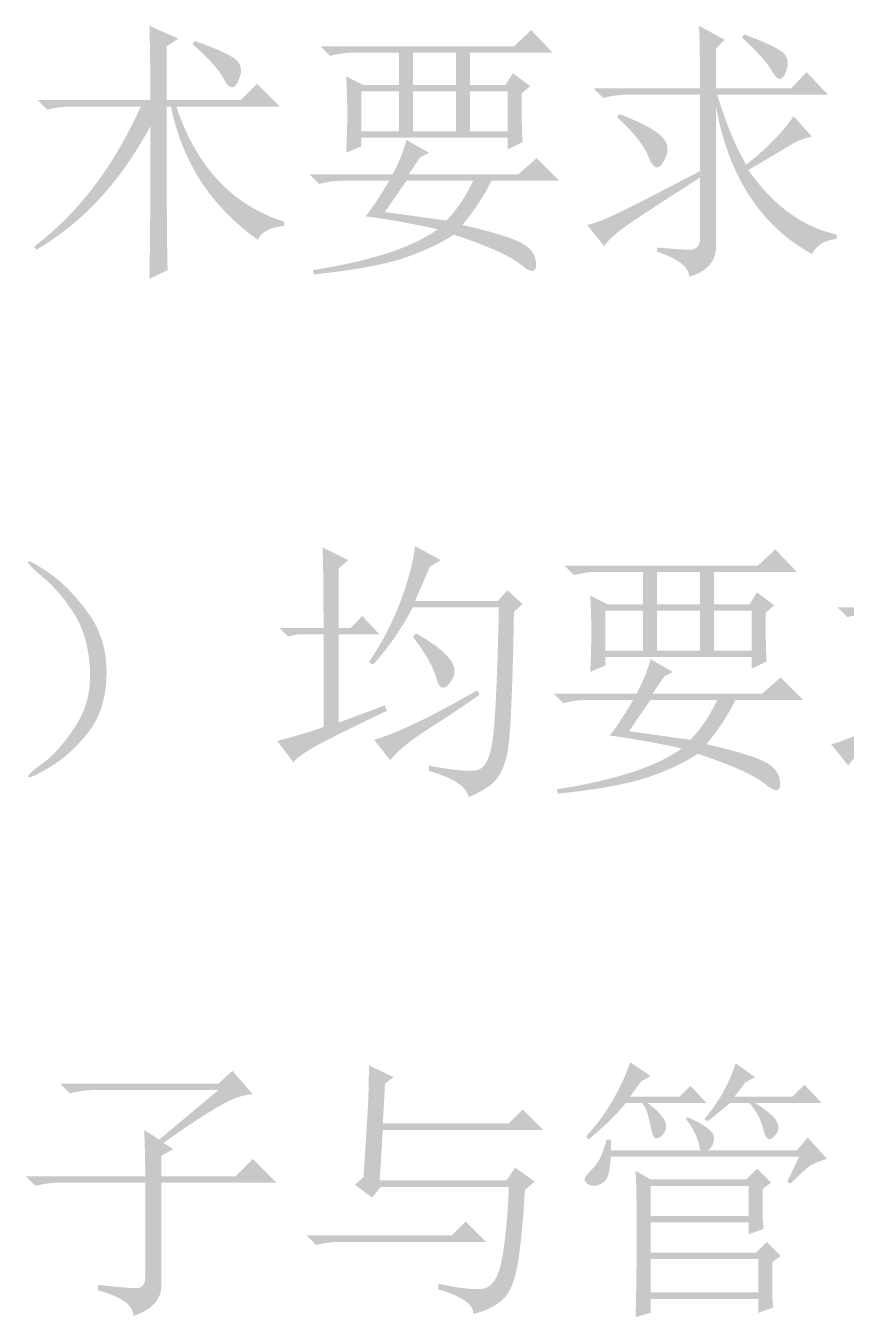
# Model space of a CAD drawing. Header units: millimetres. Extents: x 0 to 841, y 0 to 1189.
# Drawn here: x 534.25 to 558, y 178.67 to 216.04 of the extents above; entities that cross this region are included whole.
import ezdxf

# ---------------------------------------------------------------- set-up
doc = ezdxf.new("R2010")
doc.units = ezdxf.units.MM
doc.layers.add('C00-00-00', color=7, linetype='Continuous')

msp = doc.modelspace()

# ---------------------------------------------------------------- hatches: boundary and pattern name
at = {"layer": 'C00-00-00'}
h = msp.add_hatch(color=256, dxfattribs=at)
edge = h.paths.add_edge_path(flags=0)
edge.add_spline(control_points=[(539.074875, 215.509771), (539.074875, 215.509771), (539.137162, 215.603478), (539.137162, 215.603478), (539.676802, 215.416065), (540.055487, 215.250149), (540.273768, 215.104628), (540.491498, 214.959107), (540.538352, 214.746338), (540.413777, 214.466321), (540.289202, 214.186303), (540.148642, 214.191264), (539.9932, 214.482306), (539.837757, 214.772797), (539.531281, 215.115101), (539.074875, 215.509771), (539.074875, 215.509771), (539.074875, 215.509771), (539.074875, 215.509771)], knot_values=[0, 0, 0, 0, 1, 1, 1, 2, 2, 2, 3, 3, 3, 4, 4, 4, 5, 5, 5, 6, 6, 6, 6], degree=3, periodic=1)
edge = h.paths.add_edge_path(flags=0)
edge.add_spline(control_points=[(537.859997, 213.890301), (537.859997, 214.492228), (537.849523, 215.208808), (537.829129, 216.039489), (537.829129, 216.039489), (538.669732, 215.665765), (538.669732, 215.665765), (538.669732, 215.665765), (538.327427, 215.447484), (538.327427, 215.447484), (538.327427, 215.447484), (538.327427, 213.890301), (538.327427, 213.890301), (538.327427, 213.890301), (540.476064, 213.890301), (540.476064, 213.890301), (540.476064, 213.890301), (540.943495, 214.357731), (540.943495, 214.357731), (540.943495, 214.357731), (541.597236, 213.703439), (541.597236, 213.703439), (541.597236, 213.703439), (538.607445, 213.703439), (538.607445, 213.703439), (539.188425, 211.959394), (540.226915, 210.848695), (541.721811, 210.371343), (541.721811, 210.371343), (541.721811, 210.246768), (541.721811, 210.246768), (541.306194, 210.204875), (541.057045, 210.069828), (540.974363, 209.841625), (539.624988, 210.796329), (538.783833, 212.083968), (538.452002, 213.703439), (538.452002, 213.703439), (538.327427, 213.703439), (538.327427, 213.703439), (538.327427, 210.920904), (538.337349, 209.343326), (538.358295, 208.969602), (538.358295, 208.969602), (537.829129, 208.720453), (537.829129, 208.720453), (537.849523, 209.799732), (537.859997, 211.274233), (537.859997, 213.142853), (537.00892, 211.544329), (535.908143, 210.350396), (534.558768, 209.561607), (534.558768, 209.561607), (534.496481, 209.654763), (534.496481, 209.654763), (535.763174, 210.609468), (536.790639, 211.959394), (537.579979, 213.703439), (537.579979, 213.703439), (535.617653, 213.703439), (535.617653, 213.703439), (535.347557, 213.703439), (535.098408, 213.67202), (534.870205, 213.610283), (534.870205, 213.610283), (534.590188, 213.890301), (534.590188, 213.890301), (534.590188, 213.890301), (537.859997, 213.890301), (537.859997, 213.890301)], knot_values=[0, 0, 0, 0, 1, 1, 1, 2, 2, 2, 3, 3, 3, 4, 4, 4, 5, 5, 5, 6, 6, 6, 7, 7, 7, 8, 8, 8, 9, 9, 9, 10, 10, 10, 11, 11, 11, 12, 12, 12, 13, 13, 13, 14, 14, 14, 15, 15, 15, 16, 16, 16, 17, 17, 17, 18, 18, 18, 19, 19, 19, 20, 20, 20, 21, 21, 21, 22, 22, 22, 23, 23, 23, 23], degree=3, periodic=1)
h = msp.add_hatch(color=256, dxfattribs=at)
edge = h.paths.add_edge_path(flags=0)
edge.add_spline(control_points=[(555.045456, 215.79034), (555.501862, 215.623873), (555.844718, 215.473391), (556.072921, 215.338343), (556.301124, 215.203296), (556.363412, 214.995487), (556.259783, 214.71547), (556.156155, 214.435453), (556.026068, 214.429941), (555.870625, 214.700036), (555.715182, 214.970132), (555.41918, 215.301963), (554.983168, 215.696633), (554.983168, 215.696633), (555.045456, 215.79034), (555.045456, 215.79034)], knot_values=[0, 0, 0, 0, 1, 1, 1, 2, 2, 2, 3, 3, 3, 4, 4, 4, 5, 5, 5, 5], degree=3, periodic=1)
edge = h.paths.add_edge_path(flags=0)
edge.add_spline(control_points=[(553.737422, 216.039489), (553.737422, 216.039489), (554.48487, 215.634346), (554.48487, 215.634346), (554.48487, 215.634346), (554.235721, 215.385197), (554.235721, 215.385197), (554.235721, 215.385197), (554.235721, 214.233157), (554.235721, 214.233157), (554.235721, 214.233157), (556.415777, 214.233157), (556.415777, 214.233157), (556.415777, 214.233157), (556.851788, 214.700036), (556.851788, 214.700036), (556.851788, 214.700036), (557.474662, 214.046295), (557.474662, 214.046295), (557.474662, 214.046295), (554.26714, 214.046295), (554.26714, 214.046295), (554.536684, 213.174272), (554.816701, 212.499033), (555.107743, 212.021681), (555.70967, 212.499033), (556.166628, 212.966464), (556.478064, 213.423422), (556.478064, 213.423422), (557.007782, 212.831416), (557.007782, 212.831416), (556.779028, 212.789524), (556.540352, 212.690856), (556.291202, 212.535414), (556.042053, 212.379971), (555.668329, 212.156729), (555.17003, 211.866238), (555.875586, 210.848695), (556.727214, 210.225822), (557.723811, 209.997619), (557.723811, 209.997619), (557.723811, 209.873044), (557.723811, 209.873044), (557.371033, 209.831152), (557.132357, 209.685631), (557.007782, 209.436481), (555.533281, 210.246217), (554.609445, 211.65843), (554.235721, 213.672571), (554.235721, 213.672571), (554.235721, 209.748469), (554.235721, 209.748469), (554.256667, 209.250171), (553.997044, 208.928261), (553.457405, 208.78274), (553.436458, 209.073782), (553.125022, 209.312458), (552.523095, 209.498769), (552.523095, 209.498769), (552.523095, 209.623895), (552.523095, 209.623895), (552.979501, 209.582002), (553.29645, 209.561607), (553.472839, 209.561607), (553.649227, 209.561607), (553.747895, 209.654763), (553.768841, 209.841625), (553.768841, 209.841625), (553.768841, 211.647957), (553.768841, 211.647957), (552.958555, 211.128712), (552.320247, 210.713647), (551.853368, 210.402211), (551.385938, 210.090774), (551.100408, 209.841625), (550.99678, 209.654763), (550.99678, 209.654763), (550.498481, 210.277636), (550.498481, 210.277636), (550.726684, 210.318977), (551.110881, 210.47442), (551.651072, 210.744515), (552.190712, 211.014611), (552.896819, 211.377862), (553.768841, 211.834819), (553.768841, 211.834819), (553.768841, 214.046295), (553.768841, 214.046295), (553.768841, 214.046295), (551.713359, 214.046295), (551.713359, 214.046295), (551.443264, 214.046295), (551.194115, 214.014876), (550.965912, 213.952588), (550.965912, 213.952588), (550.685343, 214.233157), (550.685343, 214.233157), (550.685343, 214.233157), (553.768841, 214.233157), (553.768841, 214.233157), (553.768841, 215.125574), (553.758368, 215.727501), (553.737422, 216.039489), (553.737422, 216.039489), (553.737422, 216.039489), (553.737422, 216.039489)], knot_values=[0, 0, 0, 0, 1, 1, 1, 2, 2, 2, 3, 3, 3, 4, 4, 4, 5, 5, 5, 6, 6, 6, 7, 7, 7, 8, 8, 8, 9, 9, 9, 10, 10, 10, 11, 11, 11, 12, 12, 12, 13, 13, 13, 14, 14, 14, 15, 15, 15, 16, 16, 16, 17, 17, 17, 18, 18, 18, 19, 19, 19, 20, 20, 20, 21, 21, 21, 22, 22, 22, 23, 23, 23, 24, 24, 24, 25, 25, 25, 26, 26, 26, 27, 27, 27, 28, 28, 28, 29, 29, 29, 30, 30, 30, 31, 31, 31, 32, 32, 32, 33, 33, 33, 34, 34, 34, 35, 35, 35, 35], degree=3, periodic=1)
edge = h.paths.add_edge_path(flags=0)
edge.add_spline(control_points=[(551.432791, 213.485709), (552.034718, 213.256954), (552.439861, 213.044185), (552.647669, 212.84685), (552.854926, 212.649515), (552.880833, 212.410839), (552.725391, 212.130822), (552.569397, 211.850253), (552.423876, 211.881121), (552.289379, 212.223977), (552.154332, 212.566833), (551.847856, 212.955991), (551.370504, 213.392002), (551.370504, 213.392002), (551.432791, 213.485709), (551.432791, 213.485709)], knot_values=[0, 0, 0, 0, 1, 1, 1, 2, 2, 2, 3, 3, 3, 4, 4, 4, 5, 5, 5, 5], degree=3, periodic=1)
h = msp.add_hatch(color=256, dxfattribs=at)
edge = h.paths.add_edge_path(flags=0)
edge.add_spline(control_points=[(545.456405, 215.260622), (545.456405, 215.260622), (545.456405, 214.326312), (545.456405, 214.326312), (545.456405, 214.326312), (546.702151, 214.326312), (546.702151, 214.326312), (546.702151, 214.326312), (546.702151, 215.260622), (546.702151, 215.260622), (546.702151, 215.260622), (545.456405, 215.260622), (545.456405, 215.260622)], knot_values=[0, 0, 0, 0, 1, 1, 1, 2, 2, 2, 3, 3, 3, 4, 4, 4, 4], degree=3, periodic=1)
edge = h.paths.add_edge_path(flags=0)
edge.add_spline(control_points=[(543.961509, 214.13945), (543.961509, 214.13945), (543.961509, 212.98741), (543.961509, 212.98741), (543.961509, 212.98741), (545.051261, 212.98741), (545.051261, 212.98741), (545.051261, 212.98741), (545.051261, 214.13945), (545.051261, 214.13945), (545.051261, 214.13945), (543.961509, 214.13945), (543.961509, 214.13945)], knot_values=[0, 0, 0, 0, 1, 1, 1, 2, 2, 2, 3, 3, 3, 4, 4, 4, 4], degree=3, periodic=1)
edge = h.paths.add_edge_path(flags=0)
edge.add_spline(control_points=[(545.456405, 214.13945), (545.456405, 214.13945), (545.456405, 212.98741), (545.456405, 212.98741), (545.456405, 212.98741), (546.702151, 212.98741), (546.702151, 212.98741), (546.702151, 212.98741), (546.702151, 214.13945), (546.702151, 214.13945), (546.702151, 214.13945), (545.456405, 214.13945), (545.456405, 214.13945)], knot_values=[0, 0, 0, 0, 1, 1, 1, 2, 2, 2, 3, 3, 3, 4, 4, 4, 4], degree=3, periodic=1)
edge = h.paths.add_edge_path(flags=0)
edge.add_spline(control_points=[(547.106743, 214.13945), (547.106743, 214.13945), (547.106743, 212.98741), (547.106743, 212.98741), (547.106743, 212.98741), (548.197047, 212.98741), (548.197047, 212.98741), (548.197047, 212.98741), (548.197047, 214.13945), (548.197047, 214.13945), (548.197047, 214.13945), (547.106743, 214.13945), (547.106743, 214.13945)], knot_values=[0, 0, 0, 0, 1, 1, 1, 2, 2, 2, 3, 3, 3, 4, 4, 4, 4], degree=3, periodic=1)
edge = h.paths.add_edge_path(flags=0)
edge.add_spline(control_points=[(542.77805, 215.447484), (542.77805, 215.447484), (548.383909, 215.447484), (548.383909, 215.447484), (548.383909, 215.447484), (548.882208, 215.914915), (548.882208, 215.914915), (548.882208, 215.914915), (549.505081, 215.260622), (549.505081, 215.260622), (549.505081, 215.260622), (547.106743, 215.260622), (547.106743, 215.260622), (547.106743, 215.260622), (547.106743, 214.326312), (547.106743, 214.326312), (547.106743, 214.326312), (548.13476, 214.326312), (548.13476, 214.326312), (548.13476, 214.326312), (548.35249, 214.669168), (548.35249, 214.669168), (548.35249, 214.669168), (548.850788, 214.295444), (548.850788, 214.295444), (548.850788, 214.295444), (548.601639, 214.077163), (548.601639, 214.077163), (548.601639, 213.433343), (548.612112, 212.966464), (548.633058, 212.675974), (548.633058, 212.675974), (548.197047, 212.457692), (548.197047, 212.457692), (548.197047, 212.457692), (548.197047, 212.800548), (548.197047, 212.800548), (548.197047, 212.800548), (543.961509, 212.800548), (543.961509, 212.800548), (543.961509, 212.800548), (543.961509, 212.551399), (543.961509, 212.551399), (543.961509, 212.551399), (543.525497, 212.364537), (543.525497, 212.364537), (543.545892, 212.758656), (543.556366, 213.137341), (543.556366, 213.501143), (543.556366, 213.864394), (543.545892, 214.222684), (543.525497, 214.575461), (543.525497, 214.575461), (544.023796, 214.326312), (544.023796, 214.326312), (544.023796, 214.326312), (545.051261, 214.326312), (545.051261, 214.326312), (545.051261, 214.326312), (545.051261, 215.260622), (545.051261, 215.260622), (545.051261, 215.260622), (543.712359, 215.260622), (543.712359, 215.260622), (543.504551, 215.260622), (543.28627, 215.229203), (543.058067, 215.167467), (543.058067, 215.167467), (542.77805, 215.447484), (542.77805, 215.447484)], knot_values=[0, 0, 0, 0, 1, 1, 1, 2, 2, 2, 3, 3, 3, 4, 4, 4, 5, 5, 5, 6, 6, 6, 7, 7, 7, 8, 8, 8, 9, 9, 9, 10, 10, 10, 11, 11, 11, 12, 12, 12, 13, 13, 13, 14, 14, 14, 15, 15, 15, 16, 16, 16, 17, 17, 17, 18, 18, 18, 19, 19, 19, 20, 20, 20, 21, 21, 21, 22, 22, 22, 23, 23, 23, 23], degree=3, periodic=1)
edge = h.paths.add_edge_path(flags=0)
edge.add_spline(control_points=[(545.269543, 211.554802), (545.124022, 211.346994), (544.916214, 211.04603), (544.646669, 210.65136), (545.103076, 210.589073), (545.695081, 210.505839), (546.421583, 210.402211), (546.712073, 210.692701), (546.971695, 211.076898), (547.20045, 211.554802), (547.20045, 211.554802), (545.269543, 211.554802), (545.269543, 211.554802)], knot_values=[0, 0, 0, 0, 1, 1, 1, 2, 2, 2, 3, 3, 3, 4, 4, 4, 4], degree=3, periodic=1)
edge = h.paths.add_edge_path(flags=0)
edge.add_spline(control_points=[(545.269543, 212.738261), (545.269543, 212.738261), (545.923284, 212.364537), (545.923284, 212.364537), (545.923284, 212.364537), (545.674135, 212.239962), (545.674135, 212.239962), (545.570506, 212.094441), (545.456405, 211.927974), (545.33183, 211.741664), (545.33183, 211.741664), (548.508484, 211.741664), (548.508484, 211.741664), (548.508484, 211.741664), (549.03765, 212.208543), (549.03765, 212.208543), (549.03765, 212.208543), (549.691943, 211.554802), (549.691943, 211.554802), (549.691943, 211.554802), (547.729616, 211.554802), (547.729616, 211.554802), (547.501413, 211.097844), (547.220845, 210.672306), (546.889013, 210.277636), (547.698197, 210.090774), (548.253822, 209.924858), (548.554786, 209.779337), (548.855749, 209.633816), (549.011743, 209.42656), (549.022216, 209.156464), (549.032138, 208.886369), (548.887168, 208.875895), (548.586205, 209.125045), (548.285241, 209.374194), (547.636461, 209.664685), (546.639864, 209.997619), (546.26614, 209.748469), (545.793748, 209.525227), (545.222689, 209.327892), (544.65163, 209.130557), (543.774096, 208.969602), (542.591188, 208.845027), (542.591188, 208.845027), (542.559768, 208.969602), (542.559768, 208.969602), (544.261921, 209.239698), (545.466326, 209.633816), (546.172433, 210.153061), (545.424985, 210.318977), (544.729352, 210.443552), (544.086083, 210.526785), (544.231053, 210.692701), (544.459256, 211.035557), (544.771244, 211.554802), (544.771244, 211.554802), (543.338635, 211.554802), (543.338635, 211.554802), (543.172168, 211.554802), (542.974833, 211.523382), (542.74663, 211.461095), (542.74663, 211.461095), (542.466613, 211.741664), (542.466613, 211.741664), (542.466613, 211.741664), (544.864399, 211.741664), (544.864399, 211.741664), (545.051261, 212.073495), (545.186309, 212.405878), (545.269543, 212.738261), (545.269543, 212.738261), (545.269543, 212.738261), (545.269543, 212.738261)], knot_values=[0, 0, 0, 0, 1, 1, 1, 2, 2, 2, 3, 3, 3, 4, 4, 4, 5, 5, 5, 6, 6, 6, 7, 7, 7, 8, 8, 8, 9, 9, 9, 10, 10, 10, 11, 11, 11, 12, 12, 12, 13, 13, 13, 14, 14, 14, 15, 15, 15, 16, 16, 16, 17, 17, 17, 18, 18, 18, 19, 19, 19, 20, 20, 20, 21, 21, 21, 22, 22, 22, 23, 23, 23, 24, 24, 24, 24], degree=3, periodic=1)
h = msp.add_hatch(color=256, dxfattribs=at)
edge = h.paths.add_edge_path(flags=0)
edge.add_spline(control_points=[(546.264333, 200.5776), (546.264333, 200.5776), (545.952896, 200.390738), (545.952896, 200.390738), (545.807375, 200.058355), (545.661854, 199.725972), (545.516885, 199.394141), (545.516885, 199.394141), (547.914671, 199.394141), (547.914671, 199.394141), (547.914671, 199.394141), (548.19524, 199.705577), (548.19524, 199.705577), (548.19524, 199.705577), (548.631251, 199.300434), (548.631251, 199.300434), (548.631251, 199.300434), (548.382102, 199.082704), (548.382102, 199.082704), (548.340209, 196.69484), (548.272961, 195.308533), (548.179255, 194.924336), (548.085548, 194.540139), (547.945539, 194.270595), (547.758677, 194.115152), (547.571815, 193.959709), (547.343612, 193.829622), (547.074068, 193.725443), (546.990834, 194.037431), (546.606637, 194.28658), (545.921477, 194.472891), (545.921477, 194.472891), (545.921477, 194.628885), (545.921477, 194.628885), (546.565296, 194.50431), (547.016742, 194.458008), (547.276364, 194.488876), (547.535435, 194.519744), (547.701902, 194.836693), (547.774663, 195.43862), (547.847423, 196.040547), (547.904198, 197.296767), (547.946091, 199.207279), (547.946091, 199.207279), (545.454597, 199.207279), (545.454597, 199.207279), (545.080874, 198.521567), (544.696676, 197.971454), (544.302006, 197.556389), (544.302006, 197.556389), (544.177432, 197.618676), (544.177432, 197.618676), (544.572102, 198.199657), (544.883538, 198.802136), (545.111742, 199.425009), (545.339945, 200.047882), (545.474992, 200.566576), (545.516885, 200.982192), (545.516885, 200.982192), (546.264333, 200.5776), (546.264333, 200.5776)], knot_values=[0, 0, 0, 0, 1, 1, 1, 2, 2, 2, 3, 3, 3, 4, 4, 4, 5, 5, 5, 6, 6, 6, 7, 7, 7, 8, 8, 8, 9, 9, 9, 10, 10, 10, 11, 11, 11, 12, 12, 12, 13, 13, 13, 14, 14, 14, 15, 15, 15, 16, 16, 16, 17, 17, 17, 18, 18, 18, 19, 19, 19, 20, 20, 20, 20], degree=3, periodic=1)
edge = h.paths.add_edge_path(flags=0)
edge.add_spline(control_points=[(545.547753, 198.459831), (546.025105, 198.189735), (546.352527, 197.940035), (546.528916, 197.711832), (546.705305, 197.483629), (546.705305, 197.254874), (546.528916, 197.026671), (546.352527, 196.798468), (546.22244, 196.839809), (546.139758, 197.151246), (546.056525, 197.462682), (545.828321, 197.867826), (545.454597, 198.366124), (545.454597, 198.366124), (545.547753, 198.459831), (545.547753, 198.459831)], knot_values=[0, 0, 0, 0, 1, 1, 1, 2, 2, 2, 3, 3, 3, 4, 4, 4, 5, 5, 5, 5], degree=3, periodic=1)
edge = h.paths.add_edge_path(flags=0)
edge.add_spline(control_points=[(547.385505, 196.684366), (547.011781, 196.414271), (546.539389, 196.097873), (545.96833, 195.734623), (545.397271, 195.37082), (545.007562, 195.054423), (544.800305, 194.784879), (544.800305, 194.784879), (544.333426, 195.376333), (544.333426, 195.376333), (544.623916, 195.459015), (545.013074, 195.615009), (545.5009, 195.843212), (545.988725, 196.071415), (546.596164, 196.393325), (547.323217, 196.808941), (547.323217, 196.808941), (547.385505, 196.684366), (547.385505, 196.684366)], knot_values=[0, 0, 0, 0, 1, 1, 1, 2, 2, 2, 3, 3, 3, 4, 4, 4, 5, 5, 5, 6, 6, 6, 6], degree=3, periodic=1)
edge = h.paths.add_edge_path(flags=0)
edge.add_spline(control_points=[(543.305409, 195.874631), (543.305409, 195.874631), (544.644862, 196.37293), (544.644862, 196.37293), (544.644862, 196.37293), (544.70715, 196.217487), (544.70715, 196.217487), (543.917809, 195.843763), (543.294936, 195.537287), (542.83853, 195.298611), (542.381572, 195.059384), (542.101004, 194.867561), (541.997375, 194.722591), (541.997375, 194.722591), (541.530496, 195.345465), (541.530496, 195.345465), (542.090531, 195.490434), (542.537015, 195.625482), (542.869398, 195.750057), (542.869398, 195.750057), (542.869398, 198.428412), (542.869398, 198.428412), (542.869398, 198.428412), (542.12195, 198.428412), (542.12195, 198.428412), (542.12195, 198.428412), (541.841933, 198.366124), (541.841933, 198.366124), (541.841933, 198.366124), (541.592783, 198.615274), (541.592783, 198.615274), (541.592783, 198.615274), (542.869398, 198.615274), (542.869398, 198.615274), (542.869398, 199.777787), (542.858925, 200.556654), (542.83853, 200.951324), (542.83853, 200.951324), (543.585978, 200.5776), (543.585978, 200.5776), (543.585978, 200.5776), (543.305409, 200.328451), (543.305409, 200.328451), (543.305409, 200.328451), (543.305409, 198.615274), (543.305409, 198.615274), (543.305409, 198.615274), (543.648265, 198.615274), (543.648265, 198.615274), (543.648265, 198.615274), (543.99057, 198.958129), (543.99057, 198.958129), (543.99057, 198.958129), (544.488868, 198.428412), (544.488868, 198.428412), (544.488868, 198.428412), (543.305409, 198.428412), (543.305409, 198.428412), (543.305409, 198.428412), (543.305409, 195.874631), (543.305409, 195.874631)], knot_values=[0, 0, 0, 0, 1, 1, 1, 2, 2, 2, 3, 3, 3, 4, 4, 4, 5, 5, 5, 6, 6, 6, 7, 7, 7, 8, 8, 8, 9, 9, 9, 10, 10, 10, 11, 11, 11, 12, 12, 12, 13, 13, 13, 14, 14, 14, 15, 15, 15, 16, 16, 16, 17, 17, 17, 18, 18, 18, 19, 19, 19, 20, 20, 20, 20], degree=3, periodic=1)
h = msp.add_hatch(color=256, dxfattribs=at)
edge = h.paths.add_edge_path(flags=0)
edge.add_spline(control_points=[(552.521288, 200.234744), (552.521288, 200.234744), (552.521288, 199.300434), (552.521288, 199.300434), (552.521288, 199.300434), (553.767034, 199.300434), (553.767034, 199.300434), (553.767034, 199.300434), (553.767034, 200.234744), (553.767034, 200.234744), (553.767034, 200.234744), (552.521288, 200.234744), (552.521288, 200.234744)], knot_values=[0, 0, 0, 0, 1, 1, 1, 2, 2, 2, 3, 3, 3, 4, 4, 4, 4], degree=3, periodic=1)
edge = h.paths.add_edge_path(flags=0)
edge.add_spline(control_points=[(551.026392, 199.113572), (551.026392, 199.113572), (551.026392, 197.961532), (551.026392, 197.961532), (551.026392, 197.961532), (552.116144, 197.961532), (552.116144, 197.961532), (552.116144, 197.961532), (552.116144, 199.113572), (552.116144, 199.113572), (552.116144, 199.113572), (551.026392, 199.113572), (551.026392, 199.113572)], knot_values=[0, 0, 0, 0, 1, 1, 1, 2, 2, 2, 3, 3, 3, 4, 4, 4, 4], degree=3, periodic=1)
edge = h.paths.add_edge_path(flags=0)
edge.add_spline(control_points=[(552.521288, 199.113572), (552.521288, 199.113572), (552.521288, 197.961532), (552.521288, 197.961532), (552.521288, 197.961532), (553.767034, 197.961532), (553.767034, 197.961532), (553.767034, 197.961532), (553.767034, 199.113572), (553.767034, 199.113572), (553.767034, 199.113572), (552.521288, 199.113572), (552.521288, 199.113572)], knot_values=[0, 0, 0, 0, 1, 1, 1, 2, 2, 2, 3, 3, 3, 4, 4, 4, 4], degree=3, periodic=1)
edge = h.paths.add_edge_path(flags=0)
edge.add_spline(control_points=[(554.171626, 199.113572), (554.171626, 199.113572), (554.171626, 197.961532), (554.171626, 197.961532), (554.171626, 197.961532), (555.26193, 197.961532), (555.26193, 197.961532), (555.26193, 197.961532), (555.26193, 199.113572), (555.26193, 199.113572), (555.26193, 199.113572), (554.171626, 199.113572), (554.171626, 199.113572)], knot_values=[0, 0, 0, 0, 1, 1, 1, 2, 2, 2, 3, 3, 3, 4, 4, 4, 4], degree=3, periodic=1)
edge = h.paths.add_edge_path(flags=0)
edge.add_spline(control_points=[(549.842933, 200.421606), (549.842933, 200.421606), (555.448792, 200.421606), (555.448792, 200.421606), (555.448792, 200.421606), (555.947091, 200.889037), (555.947091, 200.889037), (555.947091, 200.889037), (556.569964, 200.234744), (556.569964, 200.234744), (556.569964, 200.234744), (554.171626, 200.234744), (554.171626, 200.234744), (554.171626, 200.234744), (554.171626, 199.300434), (554.171626, 199.300434), (554.171626, 199.300434), (555.199643, 199.300434), (555.199643, 199.300434), (555.199643, 199.300434), (555.417373, 199.64329), (555.417373, 199.64329), (555.417373, 199.64329), (555.915671, 199.269566), (555.915671, 199.269566), (555.915671, 199.269566), (555.666522, 199.051285), (555.666522, 199.051285), (555.666522, 198.407465), (555.676995, 197.940586), (555.697941, 197.650096), (555.697941, 197.650096), (555.26193, 197.431814), (555.26193, 197.431814), (555.26193, 197.431814), (555.26193, 197.77467), (555.26193, 197.77467), (555.26193, 197.77467), (551.026392, 197.77467), (551.026392, 197.77467), (551.026392, 197.77467), (551.026392, 197.525521), (551.026392, 197.525521), (551.026392, 197.525521), (550.59038, 197.338659), (550.59038, 197.338659), (550.610775, 197.732778), (550.621249, 198.111463), (550.621249, 198.475265), (550.621249, 198.838516), (550.610775, 199.196806), (550.59038, 199.549583), (550.59038, 199.549583), (551.088679, 199.300434), (551.088679, 199.300434), (551.088679, 199.300434), (552.116144, 199.300434), (552.116144, 199.300434), (552.116144, 199.300434), (552.116144, 200.234744), (552.116144, 200.234744), (552.116144, 200.234744), (550.777242, 200.234744), (550.777242, 200.234744), (550.569434, 200.234744), (550.351153, 200.203325), (550.12295, 200.141589), (550.12295, 200.141589), (549.842933, 200.421606), (549.842933, 200.421606)], knot_values=[0, 0, 0, 0, 1, 1, 1, 2, 2, 2, 3, 3, 3, 4, 4, 4, 5, 5, 5, 6, 6, 6, 7, 7, 7, 8, 8, 8, 9, 9, 9, 10, 10, 10, 11, 11, 11, 12, 12, 12, 13, 13, 13, 14, 14, 14, 15, 15, 15, 16, 16, 16, 17, 17, 17, 18, 18, 18, 19, 19, 19, 20, 20, 20, 21, 21, 21, 22, 22, 22, 23, 23, 23, 23], degree=3, periodic=1)
edge = h.paths.add_edge_path(flags=0)
edge.add_spline(control_points=[(552.334426, 196.528924), (552.188905, 196.321116), (551.981097, 196.020152), (551.711552, 195.625482), (552.167959, 195.563195), (552.759964, 195.479961), (553.486466, 195.376333), (553.776956, 195.666823), (554.036578, 196.05102), (554.265333, 196.528924), (554.265333, 196.528924), (552.334426, 196.528924), (552.334426, 196.528924)], knot_values=[0, 0, 0, 0, 1, 1, 1, 2, 2, 2, 3, 3, 3, 4, 4, 4, 4], degree=3, periodic=1)
edge = h.paths.add_edge_path(flags=0)
edge.add_spline(control_points=[(552.334426, 197.712383), (552.334426, 197.712383), (552.988167, 197.338659), (552.988167, 197.338659), (552.988167, 197.338659), (552.739018, 197.214084), (552.739018, 197.214084), (552.635389, 197.068563), (552.521288, 196.902096), (552.396713, 196.715786), (552.396713, 196.715786), (555.573367, 196.715786), (555.573367, 196.715786), (555.573367, 196.715786), (556.102533, 197.182665), (556.102533, 197.182665), (556.102533, 197.182665), (556.756826, 196.528924), (556.756826, 196.528924), (556.756826, 196.528924), (554.794499, 196.528924), (554.794499, 196.528924), (554.566296, 196.071966), (554.285728, 195.646428), (553.953896, 195.251758), (554.76308, 195.064896), (555.318705, 194.89898), (555.619669, 194.753459), (555.920632, 194.607938), (556.076626, 194.400682), (556.087099, 194.130586), (556.097021, 193.860491), (555.952051, 193.850017), (555.651088, 194.099167), (555.350124, 194.348316), (554.701344, 194.638807), (553.704747, 194.971741), (553.331023, 194.722591), (552.858631, 194.499349), (552.287572, 194.302014), (551.716513, 194.104679), (550.838979, 193.943724), (549.656071, 193.819149), (549.656071, 193.819149), (549.624651, 193.943724), (549.624651, 193.943724), (551.326804, 194.21382), (552.531209, 194.607938), (553.237316, 195.127183), (552.489868, 195.293099), (551.794235, 195.417674), (551.150966, 195.500907), (551.295936, 195.666823), (551.524139, 196.009679), (551.836127, 196.528924), (551.836127, 196.528924), (550.403518, 196.528924), (550.403518, 196.528924), (550.237051, 196.528924), (550.039716, 196.497504), (549.811513, 196.435217), (549.811513, 196.435217), (549.531496, 196.715786), (549.531496, 196.715786), (549.531496, 196.715786), (551.929282, 196.715786), (551.929282, 196.715786), (552.116144, 197.047617), (552.251192, 197.38), (552.334426, 197.712383), (552.334426, 197.712383), (552.334426, 197.712383), (552.334426, 197.712383)], knot_values=[0, 0, 0, 0, 1, 1, 1, 2, 2, 2, 3, 3, 3, 4, 4, 4, 5, 5, 5, 6, 6, 6, 7, 7, 7, 8, 8, 8, 9, 9, 9, 10, 10, 10, 11, 11, 11, 12, 12, 12, 13, 13, 13, 14, 14, 14, 15, 15, 15, 16, 16, 16, 17, 17, 17, 18, 18, 18, 19, 19, 19, 20, 20, 20, 21, 21, 21, 22, 22, 22, 23, 23, 23, 24, 24, 24, 24], degree=3, periodic=1)
h = msp.add_hatch(color=256, dxfattribs=at)
edge = h.paths.add_edge_path(flags=0)
edge.add_spline(control_points=[(562.110339, 200.764462), (562.566745, 200.597995), (562.909601, 200.447513), (563.137804, 200.312465), (563.366007, 200.177418), (563.428295, 199.969609), (563.324666, 199.689592), (563.221038, 199.409575), (563.090951, 199.404063), (562.935508, 199.674158), (562.780065, 199.944254), (562.484063, 200.276085), (562.048051, 200.670755), (562.048051, 200.670755), (562.110339, 200.764462), (562.110339, 200.764462)], knot_values=[0, 0, 0, 0, 1, 1, 1, 2, 2, 2, 3, 3, 3, 4, 4, 4, 5, 5, 5, 5], degree=3, periodic=1)
edge = h.paths.add_edge_path(flags=0)
edge.add_spline(control_points=[(560.802305, 201.013611), (560.802305, 201.013611), (561.549753, 200.608468), (561.549753, 200.608468), (561.549753, 200.608468), (561.300604, 200.359319), (561.300604, 200.359319), (561.300604, 200.359319), (561.300604, 199.207279), (561.300604, 199.207279), (561.300604, 199.207279), (563.48066, 199.207279), (563.48066, 199.207279), (563.48066, 199.207279), (563.916671, 199.674158), (563.916671, 199.674158), (563.916671, 199.674158), (564.539545, 199.020417), (564.539545, 199.020417), (564.539545, 199.020417), (561.332023, 199.020417), (561.332023, 199.020417), (561.601567, 198.148394), (561.881584, 197.473155), (562.172626, 196.995803), (562.774553, 197.473155), (563.231511, 197.940586), (563.542947, 198.397544), (563.542947, 198.397544), (564.072665, 197.805538), (564.072665, 197.805538), (563.843911, 197.763646), (563.605235, 197.664978), (563.356085, 197.509536), (563.106936, 197.354093), (562.733212, 197.130851), (562.234913, 196.84036), (562.940469, 195.822817), (563.792097, 195.199944), (564.788694, 194.971741), (564.788694, 194.971741), (564.788694, 194.847166), (564.788694, 194.847166), (564.435916, 194.805274), (564.19724, 194.659753), (564.072665, 194.410603), (562.598164, 195.220339), (561.674328, 196.632552), (561.300604, 198.646693), (561.300604, 198.646693), (561.300604, 194.722591), (561.300604, 194.722591), (561.32155, 194.224293), (561.061927, 193.902383), (560.522288, 193.756862), (560.501341, 194.047904), (560.189905, 194.28658), (559.587978, 194.472891), (559.587978, 194.472891), (559.587978, 194.598017), (559.587978, 194.598017), (560.044384, 194.556124), (560.361333, 194.535729), (560.537722, 194.535729), (560.71411, 194.535729), (560.812778, 194.628885), (560.833724, 194.815747), (560.833724, 194.815747), (560.833724, 196.622079), (560.833724, 196.622079), (560.023438, 196.102834), (559.38513, 195.687769), (558.918251, 195.376333), (558.450821, 195.064896), (558.165291, 194.815747), (558.061663, 194.628885), (558.061663, 194.628885), (557.563364, 195.251758), (557.563364, 195.251758), (557.791567, 195.293099), (558.175764, 195.448542), (558.715955, 195.718637), (559.255595, 195.988733), (559.961702, 196.351984), (560.833724, 196.808941), (560.833724, 196.808941), (560.833724, 199.020417), (560.833724, 199.020417), (560.833724, 199.020417), (558.778242, 199.020417), (558.778242, 199.020417), (558.508147, 199.020417), (558.258998, 198.988997), (558.030795, 198.92671), (558.030795, 198.92671), (557.750226, 199.207279), (557.750226, 199.207279), (557.750226, 199.207279), (560.833724, 199.207279), (560.833724, 199.207279), (560.833724, 200.099696), (560.823251, 200.701623), (560.802305, 201.013611), (560.802305, 201.013611), (560.802305, 201.013611), (560.802305, 201.013611)], knot_values=[0, 0, 0, 0, 1, 1, 1, 2, 2, 2, 3, 3, 3, 4, 4, 4, 5, 5, 5, 6, 6, 6, 7, 7, 7, 8, 8, 8, 9, 9, 9, 10, 10, 10, 11, 11, 11, 12, 12, 12, 13, 13, 13, 14, 14, 14, 15, 15, 15, 16, 16, 16, 17, 17, 17, 18, 18, 18, 19, 19, 19, 20, 20, 20, 21, 21, 21, 22, 22, 22, 23, 23, 23, 24, 24, 24, 25, 25, 25, 26, 26, 26, 27, 27, 27, 28, 28, 28, 29, 29, 29, 30, 30, 30, 31, 31, 31, 32, 32, 32, 33, 33, 33, 34, 34, 34, 35, 35, 35, 35], degree=3, periodic=1)
edge = h.paths.add_edge_path(flags=0)
edge.add_spline(control_points=[(558.497674, 198.459831), (559.099601, 198.231076), (559.504744, 198.018307), (559.712552, 197.820972), (559.919809, 197.623637), (559.945716, 197.384961), (559.790274, 197.104944), (559.63428, 196.824375), (559.488759, 196.855243), (559.354262, 197.198099), (559.219215, 197.540955), (558.912739, 197.930113), (558.435387, 198.366124), (558.435387, 198.366124), (558.497674, 198.459831), (558.497674, 198.459831)], knot_values=[0, 0, 0, 0, 1, 1, 1, 2, 2, 2, 3, 3, 3, 4, 4, 4, 5, 5, 5, 5], degree=3, periodic=1)
h = msp.add_hatch(color=256, dxfattribs=at)
edge = h.paths.add_edge_path(flags=0)
edge.add_spline(control_points=[(536.058705, 195.594063), (535.715849, 195.158051), (535.342125, 194.820708), (534.937533, 194.582031), (534.53239, 194.343355), (534.324582, 194.2502), (534.31466, 194.302014), (534.304187, 194.353828), (534.449708, 194.488876), (534.750671, 194.706606), (535.051635, 194.924887), (535.363072, 195.277665), (535.684981, 195.765491), (536.006891, 196.253316), (536.1469, 196.818863), (536.105559, 197.462682), (536.063666, 198.106502), (535.902711, 198.641181), (535.622694, 199.066719), (535.342125, 199.492257), (535.051635, 199.830152), (534.750671, 200.079301), (534.449708, 200.328451), (534.304187, 200.478932), (534.31466, 200.530747), (534.324582, 200.582561), (534.521917, 200.478381), (534.906114, 200.21931), (535.290311, 199.959688), (535.669547, 199.575491), (536.043271, 199.066719), (536.416995, 198.557947), (536.598345, 197.960981), (536.587872, 197.27582), (536.577399, 196.59066), (536.40101, 196.030074), (536.058705, 195.594063), (536.058705, 195.594063), (536.058705, 195.594063), (536.058705, 195.594063)], knot_values=[0, 0, 0, 0, 1, 1, 1, 2, 2, 2, 3, 3, 3, 4, 4, 4, 5, 5, 5, 6, 6, 6, 7, 7, 7, 8, 8, 8, 9, 9, 9, 10, 10, 10, 11, 11, 11, 12, 12, 12, 13, 13, 13, 13], degree=3, periodic=1)
h = msp.add_hatch(color=256, dxfattribs=at)
edge = h.paths.add_edge_path(flags=0)
edge.add_spline(control_points=[(535.247495, 185.427147), (535.247495, 185.427147), (539.825338, 185.427147), (539.825338, 185.427147), (539.825338, 185.427147), (540.230481, 185.800871), (540.230481, 185.800871), (540.230481, 185.800871), (540.821935, 185.115711), (540.821935, 185.115711), (540.572786, 185.115711), (540.255837, 185.00657), (539.872191, 184.788289), (539.487994, 184.570008), (538.942843, 184.212269), (538.237287, 183.71397), (538.237287, 183.71397), (538.517304, 183.527108), (538.517304, 183.527108), (538.517304, 183.527108), (538.175, 183.340246), (538.175, 183.340246), (538.175, 183.340246), (538.175, 182.748792), (538.175, 182.748792), (538.175, 182.748792), (540.323637, 182.748792), (540.323637, 182.748792), (540.323637, 182.748792), (540.821935, 183.247091), (540.821935, 183.247091), (540.821935, 183.247091), (541.507096, 182.56193), (541.507096, 182.56193), (541.507096, 182.56193), (538.175, 182.56193), (538.175, 182.56193), (538.175, 182.56193), (538.175, 179.572139), (538.175, 179.572139), (538.175, 179.177468), (537.904904, 178.886978), (537.365264, 178.699565), (537.365264, 179.011553), (537.022408, 179.260702), (536.337248, 179.447013), (536.337248, 179.447013), (536.337248, 179.603007), (536.337248, 179.603007), (536.897834, 179.540719), (537.271558, 179.509851), (537.45842, 179.509851), (537.645282, 179.509851), (537.728515, 179.654821), (537.707569, 179.945863), (537.707569, 179.945863), (537.707569, 182.56193), (537.707569, 182.56193), (537.707569, 182.56193), (535.278363, 182.56193), (535.278363, 182.56193), (535.008268, 182.56193), (534.759119, 182.530511), (534.530915, 182.468224), (534.530915, 182.468224), (534.250898, 182.748792), (534.250898, 182.748792), (534.250898, 182.748792), (537.707569, 182.748792), (537.707569, 182.748792), (537.707569, 183.205198), (537.697096, 183.651683), (537.676701, 184.087694), (537.676701, 184.087694), (538.112712, 183.807677), (538.112712, 183.807677), (538.112712, 183.807677), (539.825338, 185.240285), (539.825338, 185.240285), (539.825338, 185.240285), (536.274961, 185.240285), (536.274961, 185.240285), (536.004865, 185.240285), (535.755716, 185.208866), (535.527513, 185.146579), (535.527513, 185.146579), (535.247495, 185.427147), (535.247495, 185.427147)], knot_values=[0, 0, 0, 0, 1, 1, 1, 2, 2, 2, 3, 3, 3, 4, 4, 4, 5, 5, 5, 6, 6, 6, 7, 7, 7, 8, 8, 8, 9, 9, 9, 10, 10, 10, 11, 11, 11, 12, 12, 12, 13, 13, 13, 14, 14, 14, 15, 15, 15, 16, 16, 16, 17, 17, 17, 18, 18, 18, 19, 19, 19, 20, 20, 20, 21, 21, 21, 22, 22, 22, 23, 23, 23, 24, 24, 24, 25, 25, 25, 26, 26, 26, 27, 27, 27, 28, 28, 28, 29, 29, 29, 29], degree=3, periodic=1)
h = msp.add_hatch(color=256, dxfattribs=at)
edge = h.paths.add_edge_path(flags=0)
edge.add_spline(control_points=[(542.376473, 181.035615), (542.376473, 181.035615), (546.580592, 181.035615), (546.580592, 181.035615), (546.580592, 181.035615), (546.985735, 181.440758), (546.985735, 181.440758), (546.985735, 181.440758), (547.577189, 180.848753), (547.577189, 180.848753), (547.577189, 180.848753), (543.37307, 180.848753), (543.37307, 180.848753), (543.123921, 180.848753), (542.884693, 180.817334), (542.65649, 180.755598), (542.65649, 180.755598), (542.376473, 181.035615), (542.376473, 181.035615)], knot_values=[0, 0, 0, 0, 1, 1, 1, 2, 2, 2, 3, 3, 3, 4, 4, 4, 5, 5, 5, 6, 6, 6, 6], degree=3, periodic=1)
edge = h.paths.add_edge_path(flags=0)
edge.add_spline(control_points=[(544.026811, 182.717373), (544.109494, 183.984066), (544.156347, 184.751909), (544.16682, 185.022004), (544.177293, 185.2921), (544.182805, 185.603536), (544.182805, 185.956314), (544.182805, 185.956314), (544.898834, 185.614009), (544.898834, 185.614009), (544.898834, 185.614009), (544.649685, 185.427147), (544.649685, 185.427147), (544.649685, 185.427147), (544.587397, 184.274556), (544.587397, 184.274556), (544.587397, 184.274556), (548.231481, 184.274556), (548.231481, 184.274556), (548.231481, 184.274556), (548.636073, 184.679699), (548.636073, 184.679699), (548.636073, 184.679699), (549.228079, 184.087694), (549.228079, 184.087694), (549.228079, 184.087694), (544.587397, 184.087694), (544.587397, 184.087694), (544.587397, 184.087694), (544.494242, 182.624218), (544.494242, 182.624218), (544.494242, 182.624218), (548.169194, 182.624218), (548.169194, 182.624218), (548.169194, 182.624218), (548.418343, 182.997942), (548.418343, 182.997942), (548.418343, 182.997942), (548.978929, 182.592798), (548.978929, 182.592798), (548.978929, 182.592798), (548.698361, 182.343649), (548.698361, 182.343649), (548.656468, 181.575255), (548.594181, 180.90608), (548.511499, 180.335021), (548.428265, 179.763962), (548.277783, 179.379764), (548.060053, 179.182429), (547.841772, 178.985094), (547.556243, 178.845086), (547.203465, 178.761852), (547.224411, 179.031948), (546.881555, 179.271175), (546.176, 179.478432), (546.176, 179.478432), (546.206868, 179.634426), (546.206868, 179.634426), (546.663274, 179.530246), (547.057944, 179.478432), (547.390327, 179.478432), (547.722158, 179.478432), (547.94044, 179.784356), (548.044068, 180.397308), (548.147697, 181.009708), (548.210535, 181.689908), (548.231481, 182.437356), (548.231481, 182.437356), (544.52511, 182.437356), (544.52511, 182.437356), (544.52511, 182.437356), (544.275961, 182.125919), (544.275961, 182.125919), (544.275961, 182.125919), (543.777662, 182.499643), (543.777662, 182.499643), (543.777662, 182.499643), (544.026811, 182.717373), (544.026811, 182.717373)], knot_values=[0, 0, 0, 0, 1, 1, 1, 2, 2, 2, 3, 3, 3, 4, 4, 4, 5, 5, 5, 6, 6, 6, 7, 7, 7, 8, 8, 8, 9, 9, 9, 10, 10, 10, 11, 11, 11, 12, 12, 12, 13, 13, 13, 14, 14, 14, 15, 15, 15, 16, 16, 16, 17, 17, 17, 18, 18, 18, 19, 19, 19, 20, 20, 20, 21, 21, 21, 22, 22, 22, 23, 23, 23, 24, 24, 24, 25, 25, 25, 26, 26, 26, 26], degree=3, periodic=1)
h = msp.add_hatch(color=256, dxfattribs=at)
edge = h.paths.add_edge_path(flags=0)
edge.add_spline(control_points=[(556.294769, 182.592798), (556.294769, 182.592798), (556.637073, 183.309378), (556.637073, 183.309378), (556.637073, 183.309378), (551.187208, 183.309378), (551.187208, 183.309378), (551.166262, 182.976995), (551.124369, 182.764226), (551.062082, 182.67052), (550.999795, 182.576813), (550.9116, 182.514526), (550.797499, 182.483658), (550.683397, 182.45279), (550.58473, 182.468224), (550.502047, 182.530511), (550.418814, 182.592798), (550.40338, 182.660047), (550.455194, 182.732807), (550.507008, 182.805567), (550.579218, 182.88825), (550.672924, 182.981956), (550.766631, 183.075663), (550.844352, 183.194725), (550.906639, 183.340246), (550.968927, 183.485767), (551.020741, 183.64121), (551.062633, 183.807677), (551.062633, 183.807677), (551.187208, 183.807677), (551.187208, 183.807677), (551.187208, 183.807677), (551.187208, 183.49624), (551.187208, 183.49624), (551.187208, 183.49624), (553.771856, 183.49624), (553.771856, 183.49624), (553.75091, 183.64121), (553.709569, 183.786179), (553.647282, 183.9317), (553.584994, 184.077221), (553.491839, 184.232664), (553.367264, 184.399131), (553.367264, 184.399131), (553.398132, 184.461418), (553.398132, 184.461418), (553.917377, 184.233215), (554.177, 184.03588), (554.177, 183.869964), (554.177, 183.703497), (554.114712, 183.578922), (553.990138, 183.49624), (553.990138, 183.49624), (556.574786, 183.49624), (556.574786, 183.49624), (556.574786, 183.49624), (556.886223, 183.869964), (556.886223, 183.869964), (556.886223, 183.869964), (557.446809, 183.247091), (557.446809, 183.247091), (557.218606, 183.184252), (557.052139, 183.117004), (556.94851, 183.044244), (556.844882, 182.971483), (556.65802, 182.800606), (556.387924, 182.530511), (556.387924, 182.530511), (556.294769, 182.592798), (556.294769, 182.592798)], knot_values=[0, 0, 0, 0, 1, 1, 1, 2, 2, 2, 3, 3, 3, 4, 4, 4, 5, 5, 5, 6, 6, 6, 7, 7, 7, 8, 8, 8, 9, 9, 9, 10, 10, 10, 11, 11, 11, 12, 12, 12, 13, 13, 13, 14, 14, 14, 15, 15, 15, 16, 16, 16, 17, 17, 17, 18, 18, 18, 19, 19, 19, 20, 20, 20, 21, 21, 21, 22, 22, 22, 23, 23, 23, 23], degree=3, periodic=1)
edge = h.paths.add_edge_path(flags=0)
edge.add_spline(control_points=[(555.858757, 180.257299), (555.858757, 180.028545), (555.858757, 179.79483), (555.858757, 179.556153), (555.858757, 179.317477), (555.868679, 179.115181), (555.889625, 178.948714), (555.889625, 178.948714), (555.453614, 178.793271), (555.453614, 178.793271), (555.453614, 178.793271), (555.453614, 179.197863), (555.453614, 179.197863), (555.453614, 179.197863), (552.339248, 179.197863), (552.339248, 179.197863), (552.339248, 179.197863), (552.339248, 178.793271), (552.339248, 178.793271), (552.339248, 178.793271), (551.903237, 178.668697), (551.903237, 178.668697), (551.924183, 179.374804), (551.934656, 180.183988), (551.934656, 181.097902), (551.934656, 182.011266), (551.924183, 182.613193), (551.903237, 182.904235), (551.903237, 182.904235), (552.339248, 182.655086), (552.339248, 182.655086), (552.339248, 182.655086), (555.11131, 182.655086), (555.11131, 182.655086), (555.11131, 182.655086), (555.422746, 182.966522), (555.422746, 182.966522), (555.422746, 182.966522), (555.827338, 182.56193), (555.827338, 182.56193), (555.827338, 182.56193), (555.578189, 182.375068), (555.578189, 182.375068), (555.578189, 182.375068), (555.578189, 181.752195), (555.578189, 181.752195), (555.578189, 181.564782), (555.588662, 181.388393), (555.609608, 181.222477), (555.609608, 181.222477), (555.173597, 181.067034), (555.173597, 181.067034), (555.173597, 181.067034), (555.173597, 181.409339), (555.173597, 181.409339), (555.173597, 181.409339), (552.339248, 181.409339), (552.339248, 181.409339), (552.339248, 181.409339), (552.339248, 180.537317), (552.339248, 180.537317), (552.339248, 180.537317), (555.391327, 180.537317), (555.391327, 180.537317), (555.391327, 180.537317), (555.702764, 180.848753), (555.702764, 180.848753), (555.702764, 180.848753), (556.107907, 180.444161), (556.107907, 180.444161), (556.107907, 180.444161), (555.858757, 180.257299), (555.858757, 180.257299)], knot_values=[0, 0, 0, 0, 1, 1, 1, 2, 2, 2, 3, 3, 3, 4, 4, 4, 5, 5, 5, 6, 6, 6, 7, 7, 7, 8, 8, 8, 9, 9, 9, 10, 10, 10, 11, 11, 11, 12, 12, 12, 13, 13, 13, 14, 14, 14, 15, 15, 15, 16, 16, 16, 17, 17, 17, 18, 18, 18, 19, 19, 19, 20, 20, 20, 21, 21, 21, 22, 22, 22, 23, 23, 23, 24, 24, 24, 24], degree=3, periodic=1)
edge = h.paths.add_edge_path(flags=0)
edge.add_spline(control_points=[(552.339248, 182.468224), (552.339248, 182.468224), (552.339248, 181.596201), (552.339248, 181.596201), (552.339248, 181.596201), (555.173597, 181.596201), (555.173597, 181.596201), (555.173597, 181.596201), (555.173597, 182.468224), (555.173597, 182.468224), (555.173597, 182.468224), (552.339248, 182.468224), (552.339248, 182.468224)], knot_values=[0, 0, 0, 0, 1, 1, 1, 2, 2, 2, 3, 3, 3, 4, 4, 4, 4], degree=3, periodic=1)
edge = h.paths.add_edge_path(flags=0)
edge.add_spline(control_points=[(552.339248, 180.350455), (552.339248, 180.350455), (552.339248, 179.384725), (552.339248, 179.384725), (552.339248, 179.384725), (555.453614, 179.384725), (555.453614, 179.384725), (555.453614, 179.384725), (555.453614, 180.350455), (555.453614, 180.350455), (555.453614, 180.350455), (552.339248, 180.350455), (552.339248, 180.350455)], knot_values=[0, 0, 0, 0, 1, 1, 1, 2, 2, 2, 3, 3, 3, 4, 4, 4, 4], degree=3, periodic=1)
edge = h.paths.add_edge_path(flags=0)
edge.add_spline(control_points=[(551.747794, 186.050021), (551.747794, 186.050021), (552.339248, 185.644877), (552.339248, 185.644877), (552.339248, 185.644877), (552.059231, 185.489435), (552.059231, 185.489435), (552.059231, 185.489435), (551.747794, 185.053423), (551.747794, 185.053423), (551.747794, 185.053423), (553.180402, 185.053423), (553.180402, 185.053423), (553.180402, 185.053423), (553.491839, 185.36486), (553.491839, 185.36486), (553.491839, 185.36486), (553.958718, 184.866561), (553.958718, 184.866561), (553.958718, 184.866561), (552.246093, 184.866561), (552.246093, 184.866561), (552.474296, 184.700094), (552.629738, 184.549613), (552.712972, 184.414565), (552.795654, 184.279517), (552.811639, 184.159903), (552.759825, 184.056275), (552.708011, 183.952646), (552.640211, 183.884847), (552.557529, 183.853979), (552.474296, 183.823111), (552.416969, 183.869964), (552.386101, 183.994539), (552.354682, 184.119113), (552.318302, 184.274556), (552.276961, 184.461418), (552.235068, 184.64828), (552.172781, 184.783328), (552.090099, 184.866561), (552.090099, 184.866561), (551.623219, 184.866561), (551.623219, 184.866561), (551.353124, 184.534179), (550.989322, 184.181401), (550.532915, 183.807677), (550.532915, 183.807677), (550.470628, 183.900832), (550.470628, 183.900832), (550.761119, 184.212269), (551.015229, 184.555125), (551.23351, 184.928849), (551.451791, 185.302573), (551.623219, 185.676297), (551.747794, 186.050021), (551.747794, 186.050021), (551.747794, 186.050021), (551.747794, 186.050021)], knot_values=[0, 0, 0, 0, 1, 1, 1, 2, 2, 2, 3, 3, 3, 4, 4, 4, 5, 5, 5, 6, 6, 6, 7, 7, 7, 8, 8, 8, 9, 9, 9, 10, 10, 10, 11, 11, 11, 12, 12, 12, 13, 13, 13, 14, 14, 14, 15, 15, 15, 16, 16, 16, 17, 17, 17, 18, 18, 18, 19, 19, 19, 19], degree=3, periodic=1)
edge = h.paths.add_edge_path(flags=0)
edge.add_spline(control_points=[(554.799873, 186.018601), (554.799873, 186.018601), (555.360459, 185.614009), (555.360459, 185.614009), (555.360459, 185.614009), (555.07989, 185.458015), (555.07989, 185.458015), (555.07989, 185.458015), (554.768454, 185.053423), (554.768454, 185.053423), (554.768454, 185.053423), (556.450211, 185.053423), (556.450211, 185.053423), (556.450211, 185.053423), (556.793067, 185.395728), (556.793067, 185.395728), (556.793067, 185.395728), (557.291366, 184.866561), (557.291366, 184.866561), (557.291366, 184.866561), (555.360459, 184.866561), (555.360459, 184.866561), (555.630003, 184.700094), (555.816865, 184.555125), (555.920494, 184.43055), (556.024122, 184.305975), (556.060502, 184.191323), (556.029634, 184.087694), (555.998766, 183.984066), (555.936479, 183.900832), (555.842772, 183.838545), (555.749066, 183.776258), (555.671344, 183.853979), (555.609057, 184.07226), (555.54677, 184.28999), (555.484482, 184.450945), (555.422195, 184.554573), (555.359908, 184.658202), (555.287147, 184.762382), (555.204465, 184.866561), (555.204465, 184.866561), (554.643879, 184.866561), (554.643879, 184.866561), (554.415676, 184.679148), (554.197395, 184.502759), (553.990138, 184.336843), (553.990138, 184.336843), (553.896431, 184.399131), (553.896431, 184.399131), (554.166527, 184.730962), (554.368823, 185.031926), (554.50387, 185.302021), (554.638367, 185.572117), (554.737034, 185.810793), (554.799873, 186.018601), (554.799873, 186.018601), (554.799873, 186.018601), (554.799873, 186.018601)], knot_values=[0, 0, 0, 0, 1, 1, 1, 2, 2, 2, 3, 3, 3, 4, 4, 4, 5, 5, 5, 6, 6, 6, 7, 7, 7, 8, 8, 8, 9, 9, 9, 10, 10, 10, 11, 11, 11, 12, 12, 12, 13, 13, 13, 14, 14, 14, 15, 15, 15, 16, 16, 16, 17, 17, 17, 18, 18, 18, 19, 19, 19, 19], degree=3, periodic=1)

doc.saveas('drawing.dxf')
